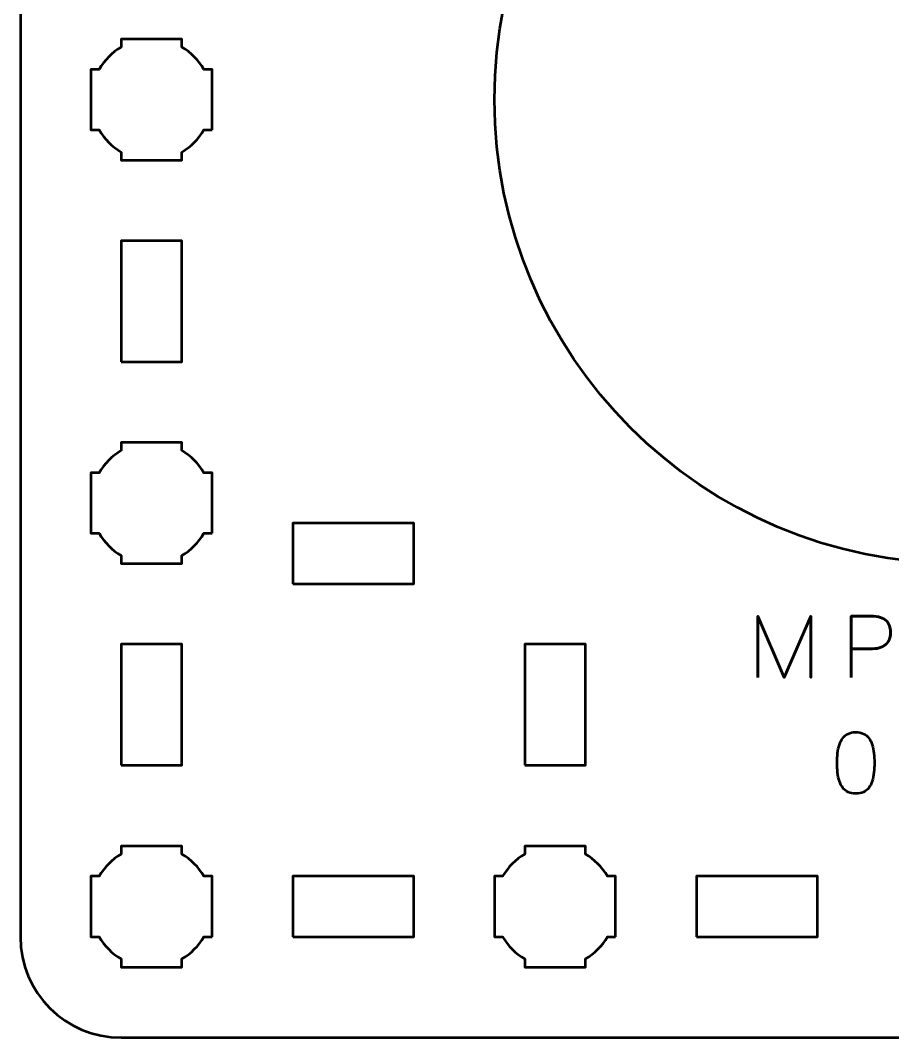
# Model space of a CAD drawing. Header units: centimetres. Extents: x -15.15 to -5.85, y -19.5 to -10.2.
# Drawn here: x -15.15 to -10.83, y -19.5 to -14.46 of the extents above; entities that cross this region are included whole.
import ezdxf

# ---------------------------------------------------------------- set-up
doc = ezdxf.new("R2010")
doc.units = ezdxf.units.CM
doc.header["$MEASUREMENT"] = 0
doc.layers.add('Layer 1', color=7, linetype='Continuous')

msp = doc.modelspace()

# ---------------------------------------------------------------- linework, layer by layer
at = {"layer": 'Layer 1', "lineweight": 53}
msp.add_ellipse((-10.5, -14.84998), major_axis=(0, 2.3), ratio=1, dxfattribs=at)
for points, knots in [([(-15.14999, -18.9999), (-15.14999, -18.9999), (-15.14999, -10.69994), (-15.14999, -10.69994), (-15.14999, -10.69994), (-15.14999, -10.42297), (-14.92689, -10.19998), (-14.64989, -10.19998), (-14.64989, -10.19998), (-14.64989, -10.19998), (-6.34998, -10.19998), (-6.34998, -10.19998), (-6.34998, -10.19998), (-6.07297, -10.19998), (-5.85002, -10.42297), (-5.85002, -10.69994), (-5.85002, -10.69994), (-5.85002, -10.69994), (-5.85002, -18.9999), (-5.85002, -18.9999), (-5.85002, -18.9999), (-5.85002, -19.2769), (-6.07297, -19.49999), (-6.34998, -19.49999), (-6.34998, -19.49999), (-6.34998, -19.49999), (-14.64989, -19.49999), (-14.64989, -19.49999), (-14.64989, -19.49999), (-14.92689, -19.49999), (-15.14999, -19.2769), (-15.14999, -18.9999)], [0, 0, 0, 0, 0.125, 0.125, 0.125, 0.125, 0.25, 0.25, 0.25, 0.25, 0.375, 0.375, 0.375, 0.375, 0.5, 0.5, 0.5, 0.5, 0.625, 0.625, 0.625, 0.625, 0.75, 0.75, 0.75, 0.75, 0.875, 0.875, 0.875, 0.875, 1, 1, 1, 1]), ([(-14.19996, -14.99994), (-14.19996, -14.99994), (-14.24007, -14.99994), (-14.24007, -14.99994), (-14.24007, -14.99994), (-14.26639, -15.04556), (-14.30441, -15.08344), (-14.34989, -15.10976), (-14.34989, -15.10976), (-14.34989, -15.10976), (-14.34989, -15.15001), (-14.34989, -15.15001), (-14.34989, -15.15001), (-14.34989, -15.15001), (-14.49996, -15.15001), (-14.49996, -15.15001), (-14.49996, -15.15001), (-14.49996, -15.15001), (-14.64989, -15.15001), (-14.64989, -15.15001), (-14.64989, -15.15001), (-14.64989, -15.15001), (-14.64989, -15.10976), (-14.64989, -15.10976), (-14.64989, -15.10976), (-14.6955, -15.08344), (-14.73343, -15.04556), (-14.75975, -14.99994), (-14.75975, -14.99994), (-14.75975, -14.99994), (-14.79996, -14.99994), (-14.79996, -14.99994), (-14.79996, -14.99994), (-14.79996, -14.99994), (-14.79996, -14.85001), (-14.79996, -14.85001), (-14.79996, -14.85001), (-14.79996, -14.85001), (-14.79996, -14.69994), (-14.79996, -14.69994), (-14.79996, -14.69994), (-14.79996, -14.69994), (-14.75975, -14.69994), (-14.75975, -14.69994), (-14.75975, -14.69994), (-14.73343, -14.65447), (-14.6955, -14.61644), (-14.64989, -14.59012), (-14.64989, -14.59012), (-14.64989, -14.59012), (-14.64989, -14.55001), (-14.64989, -14.55001), (-14.64989, -14.55001), (-14.64989, -14.55001), (-14.49996, -14.55001), (-14.49996, -14.55001), (-14.49996, -14.55001), (-14.49996, -14.55001), (-14.34989, -14.55001), (-14.34989, -14.55001), (-14.34989, -14.55001), (-14.34989, -14.55001), (-14.34989, -14.59012), (-14.34989, -14.59012), (-14.34989, -14.59012), (-14.30441, -14.61644), (-14.26639, -14.65447), (-14.24007, -14.69994), (-14.24007, -14.69994), (-14.24007, -14.69994), (-14.19996, -14.69994), (-14.19996, -14.69994), (-14.19996, -14.69994), (-14.19996, -14.69994), (-14.19996, -14.85001), (-14.19996, -14.85001), (-14.19996, -14.85001), (-14.19996, -14.85001), (-14.19996, -14.99994), (-14.19996, -14.99994)], [0, 0, 0, 0, 0.05, 0.05, 0.05, 0.05, 0.1, 0.1, 0.1, 0.1, 0.15, 0.15, 0.15, 0.15, 0.2, 0.2, 0.2, 0.2, 0.25, 0.25, 0.25, 0.25, 0.3, 0.3, 0.3, 0.3, 0.35, 0.35, 0.35, 0.35, 0.4, 0.4, 0.4, 0.4, 0.45, 0.45, 0.45, 0.45, 0.5, 0.5, 0.5, 0.5, 0.55, 0.55, 0.55, 0.55, 0.6, 0.6, 0.6, 0.6, 0.65, 0.65, 0.65, 0.65, 0.7, 0.7, 0.7, 0.7, 0.75, 0.75, 0.75, 0.75, 0.8, 0.8, 0.8, 0.8, 0.85, 0.85, 0.85, 0.85, 0.9, 0.9, 0.9, 0.9, 0.95, 0.95, 0.95, 0.95, 1, 1, 1, 1]), ([(-14.64989, -16.14993), (-14.64989, -16.14993), (-14.64989, -15.54992), (-14.64989, -15.54992), (-14.64989, -15.54992), (-14.64989, -15.54992), (-14.34989, -15.54992), (-14.34989, -15.54992), (-14.34989, -15.54992), (-14.34989, -15.54992), (-14.34989, -16.14993), (-14.34989, -16.14993), (-14.34989, -16.14993), (-14.34989, -16.14993), (-14.64989, -16.14993), (-14.64989, -16.14993)], [0, 0, 0, 0, 0.25, 0.25, 0.25, 0.25, 0.5, 0.5, 0.5, 0.5, 0.75, 0.75, 0.75, 0.75, 1, 1, 1, 1]), ([(-14.19996, -16.9999), (-14.19996, -16.9999), (-14.24007, -16.9999), (-14.24007, -16.9999), (-14.24007, -16.9999), (-14.26639, -17.04551), (-14.30441, -17.08343), (-14.34989, -17.10975), (-14.34989, -17.10975), (-14.34989, -17.10975), (-14.34989, -17.14997), (-14.34989, -17.14997), (-14.34989, -17.14997), (-14.34989, -17.14997), (-14.49996, -17.14997), (-14.49996, -17.14997), (-14.49996, -17.14997), (-14.49996, -17.14997), (-14.64989, -17.14997), (-14.64989, -17.14997), (-14.64989, -17.14997), (-14.64989, -17.14997), (-14.64989, -17.10975), (-14.64989, -17.10975), (-14.64989, -17.10975), (-14.6955, -17.08343), (-14.73343, -17.04551), (-14.75975, -16.9999), (-14.75975, -16.9999), (-14.75975, -16.9999), (-14.79996, -16.9999), (-14.79996, -16.9999), (-14.79996, -16.9999), (-14.79996, -16.9999), (-14.79996, -16.84997), (-14.79996, -16.84997), (-14.79996, -16.84997), (-14.79996, -16.84997), (-14.79996, -16.69989), (-14.79996, -16.69989), (-14.79996, -16.69989), (-14.79996, -16.69989), (-14.75975, -16.69989), (-14.75975, -16.69989), (-14.75975, -16.69989), (-14.73343, -16.65442), (-14.6955, -16.61639), (-14.64989, -16.59007), (-14.64989, -16.59007), (-14.64989, -16.59007), (-14.64989, -16.54996), (-14.64989, -16.54996), (-14.64989, -16.54996), (-14.64989, -16.54996), (-14.49996, -16.54996), (-14.49996, -16.54996), (-14.49996, -16.54996), (-14.49996, -16.54996), (-14.34989, -16.54996), (-14.34989, -16.54996), (-14.34989, -16.54996), (-14.34989, -16.54996), (-14.34989, -16.59007), (-14.34989, -16.59007), (-14.34989, -16.59007), (-14.30441, -16.61639), (-14.26639, -16.65442), (-14.24007, -16.69989), (-14.24007, -16.69989), (-14.24007, -16.69989), (-14.19996, -16.69989), (-14.19996, -16.69989), (-14.19996, -16.69989), (-14.19996, -16.69989), (-14.19996, -16.84997), (-14.19996, -16.84997), (-14.19996, -16.84997), (-14.19996, -16.84997), (-14.19996, -16.9999), (-14.19996, -16.9999)], [0, 0, 0, 0, 0.05, 0.05, 0.05, 0.05, 0.1, 0.1, 0.1, 0.1, 0.15, 0.15, 0.15, 0.15, 0.2, 0.2, 0.2, 0.2, 0.25, 0.25, 0.25, 0.25, 0.3, 0.3, 0.3, 0.3, 0.35, 0.35, 0.35, 0.35, 0.4, 0.4, 0.4, 0.4, 0.45, 0.45, 0.45, 0.45, 0.5, 0.5, 0.5, 0.5, 0.55, 0.55, 0.55, 0.55, 0.6, 0.6, 0.6, 0.6, 0.65, 0.65, 0.65, 0.65, 0.7, 0.7, 0.7, 0.7, 0.75, 0.75, 0.75, 0.75, 0.8, 0.8, 0.8, 0.8, 0.85, 0.85, 0.85, 0.85, 0.9, 0.9, 0.9, 0.9, 0.95, 0.95, 0.95, 0.95, 1, 1, 1, 1]), ([(-13.79994, -17.24994), (-13.79994, -17.24994), (-13.79994, -16.94994), (-13.79994, -16.94994), (-13.79994, -16.94994), (-13.79994, -16.94994), (-13.19995, -16.94994), (-13.19995, -16.94994), (-13.19995, -16.94994), (-13.19995, -16.94994), (-13.19995, -17.24994), (-13.19995, -17.24994), (-13.19995, -17.24994), (-13.19995, -17.24994), (-13.79994, -17.24994), (-13.79994, -17.24994)], [0, 0, 0, 0, 0.25, 0.25, 0.25, 0.25, 0.5, 0.5, 0.5, 0.5, 0.75, 0.75, 0.75, 0.75, 1, 1, 1, 1]), ([(-14.64989, -18.14995), (-14.64989, -18.14995), (-14.64989, -17.54995), (-14.64989, -17.54995), (-14.64989, -17.54995), (-14.64989, -17.54995), (-14.34989, -17.54995), (-14.34989, -17.54995), (-14.34989, -17.54995), (-14.34989, -17.54995), (-14.34989, -18.14995), (-14.34989, -18.14995), (-14.34989, -18.14995), (-14.34989, -18.14995), (-14.64989, -18.14995), (-14.64989, -18.14995)], [0, 0, 0, 0, 0.25, 0.25, 0.25, 0.25, 0.5, 0.5, 0.5, 0.5, 0.75, 0.75, 0.75, 0.75, 1, 1, 1, 1]), ([(-12.64989, -18.14993), (-12.64989, -18.14993), (-12.64989, -17.54992), (-12.64989, -17.54992), (-12.64989, -17.54992), (-12.64989, -17.54992), (-12.34989, -17.54992), (-12.34989, -17.54992), (-12.34989, -17.54992), (-12.34989, -17.54992), (-12.34989, -18.14993), (-12.34989, -18.14993), (-12.34989, -18.14993), (-12.34989, -18.14993), (-12.64989, -18.14993), (-12.64989, -18.14993)], [0, 0, 0, 0, 0.25, 0.25, 0.25, 0.25, 0.5, 0.5, 0.5, 0.5, 0.75, 0.75, 0.75, 0.75, 1, 1, 1, 1]), ([(-14.19996, -18.9999), (-14.19996, -18.9999), (-14.24007, -18.9999), (-14.24007, -18.9999), (-14.24007, -18.9999), (-14.26639, -19.04551), (-14.30441, -19.08343), (-14.34989, -19.10975), (-14.34989, -19.10975), (-14.34989, -19.10975), (-14.34989, -19.14997), (-14.34989, -19.14997), (-14.34989, -19.14997), (-14.34989, -19.14997), (-14.49996, -19.14997), (-14.49996, -19.14997), (-14.49996, -19.14997), (-14.49996, -19.14997), (-14.64989, -19.14997), (-14.64989, -19.14997), (-14.64989, -19.14997), (-14.64989, -19.14997), (-14.64989, -19.10975), (-14.64989, -19.10975), (-14.64989, -19.10975), (-14.6955, -19.08343), (-14.73343, -19.04551), (-14.75975, -18.9999), (-14.75975, -18.9999), (-14.75975, -18.9999), (-14.79996, -18.9999), (-14.79996, -18.9999), (-14.79996, -18.9999), (-14.79996, -18.9999), (-14.79996, -18.84997), (-14.79996, -18.84997), (-14.79996, -18.84997), (-14.79996, -18.84997), (-14.79996, -18.69989), (-14.79996, -18.69989), (-14.79996, -18.69989), (-14.79996, -18.69989), (-14.75975, -18.69989), (-14.75975, -18.69989), (-14.75975, -18.69989), (-14.73343, -18.65442), (-14.6955, -18.61639), (-14.64989, -18.59007), (-14.64989, -18.59007), (-14.64989, -18.59007), (-14.64989, -18.54996), (-14.64989, -18.54996), (-14.64989, -18.54996), (-14.64989, -18.54996), (-14.49996, -18.54996), (-14.49996, -18.54996), (-14.49996, -18.54996), (-14.49996, -18.54996), (-14.34989, -18.54996), (-14.34989, -18.54996), (-14.34989, -18.54996), (-14.34989, -18.54996), (-14.34989, -18.59007), (-14.34989, -18.59007), (-14.34989, -18.59007), (-14.30441, -18.61639), (-14.26639, -18.65442), (-14.24007, -18.69989), (-14.24007, -18.69989), (-14.24007, -18.69989), (-14.19996, -18.69989), (-14.19996, -18.69989), (-14.19996, -18.69989), (-14.19996, -18.69989), (-14.19996, -18.84997), (-14.19996, -18.84997), (-14.19996, -18.84997), (-14.19996, -18.84997), (-14.19996, -18.9999), (-14.19996, -18.9999)], [0, 0, 0, 0, 0.05, 0.05, 0.05, 0.05, 0.1, 0.1, 0.1, 0.1, 0.15, 0.15, 0.15, 0.15, 0.2, 0.2, 0.2, 0.2, 0.25, 0.25, 0.25, 0.25, 0.3, 0.3, 0.3, 0.3, 0.35, 0.35, 0.35, 0.35, 0.4, 0.4, 0.4, 0.4, 0.45, 0.45, 0.45, 0.45, 0.5, 0.5, 0.5, 0.5, 0.55, 0.55, 0.55, 0.55, 0.6, 0.6, 0.6, 0.6, 0.65, 0.65, 0.65, 0.65, 0.7, 0.7, 0.7, 0.7, 0.75, 0.75, 0.75, 0.75, 0.8, 0.8, 0.8, 0.8, 0.85, 0.85, 0.85, 0.85, 0.9, 0.9, 0.9, 0.9, 0.95, 0.95, 0.95, 0.95, 1, 1, 1, 1]), ([(-12.19989, -18.9999), (-12.19989, -18.9999), (-12.24015, -18.9999), (-12.24015, -18.9999), (-12.24015, -18.9999), (-12.26646, -19.04551), (-12.30449, -19.08343), (-12.34997, -19.10975), (-12.34997, -19.10975), (-12.34997, -19.10975), (-12.34997, -19.14997), (-12.34997, -19.14997), (-12.34997, -19.14997), (-12.34997, -19.14997), (-12.4999, -19.14997), (-12.4999, -19.14997), (-12.4999, -19.14997), (-12.4999, -19.14997), (-12.64997, -19.14997), (-12.64997, -19.14997), (-12.64997, -19.14997), (-12.64997, -19.14997), (-12.64997, -19.10975), (-12.64997, -19.10975), (-12.64997, -19.10975), (-12.69544, -19.08343), (-12.73347, -19.04551), (-12.75979, -18.9999), (-12.75979, -18.9999), (-12.75979, -18.9999), (-12.7999, -18.9999), (-12.7999, -18.9999), (-12.7999, -18.9999), (-12.7999, -18.9999), (-12.7999, -18.84997), (-12.7999, -18.84997), (-12.7999, -18.84997), (-12.7999, -18.84997), (-12.7999, -18.69989), (-12.7999, -18.69989), (-12.7999, -18.69989), (-12.7999, -18.69989), (-12.75979, -18.69989), (-12.75979, -18.69989), (-12.75979, -18.69989), (-12.73347, -18.65442), (-12.69544, -18.61639), (-12.64997, -18.59007), (-12.64997, -18.59007), (-12.64997, -18.59007), (-12.64997, -18.54996), (-12.64997, -18.54996), (-12.64997, -18.54996), (-12.64997, -18.54996), (-12.4999, -18.54996), (-12.4999, -18.54996), (-12.4999, -18.54996), (-12.4999, -18.54996), (-12.34997, -18.54996), (-12.34997, -18.54996), (-12.34997, -18.54996), (-12.34997, -18.54996), (-12.34997, -18.59007), (-12.34997, -18.59007), (-12.34997, -18.59007), (-12.30449, -18.61639), (-12.26646, -18.65442), (-12.24015, -18.69989), (-12.24015, -18.69989), (-12.24015, -18.69989), (-12.19989, -18.69989), (-12.19989, -18.69989), (-12.19989, -18.69989), (-12.19989, -18.69989), (-12.19989, -18.84997), (-12.19989, -18.84997), (-12.19989, -18.84997), (-12.19989, -18.84997), (-12.19989, -18.9999), (-12.19989, -18.9999)], [0, 0, 0, 0, 0.05, 0.05, 0.05, 0.05, 0.1, 0.1, 0.1, 0.1, 0.15, 0.15, 0.15, 0.15, 0.2, 0.2, 0.2, 0.2, 0.25, 0.25, 0.25, 0.25, 0.3, 0.3, 0.3, 0.3, 0.35, 0.35, 0.35, 0.35, 0.4, 0.4, 0.4, 0.4, 0.45, 0.45, 0.45, 0.45, 0.5, 0.5, 0.5, 0.5, 0.55, 0.55, 0.55, 0.55, 0.6, 0.6, 0.6, 0.6, 0.65, 0.65, 0.65, 0.65, 0.7, 0.7, 0.7, 0.7, 0.75, 0.75, 0.75, 0.75, 0.8, 0.8, 0.8, 0.8, 0.85, 0.85, 0.85, 0.85, 0.9, 0.9, 0.9, 0.9, 0.95, 0.95, 0.95, 0.95, 1, 1, 1, 1]), ([(-13.79994, -18.9999), (-13.79994, -18.9999), (-13.79994, -18.69989), (-13.79994, -18.69989), (-13.79994, -18.69989), (-13.79994, -18.69989), (-13.19995, -18.69989), (-13.19995, -18.69989), (-13.19995, -18.69989), (-13.19995, -18.69989), (-13.19995, -18.9999), (-13.19995, -18.9999), (-13.19995, -18.9999), (-13.19995, -18.9999), (-13.79994, -18.9999), (-13.79994, -18.9999)], [0, 0, 0, 0, 0.25, 0.25, 0.25, 0.25, 0.5, 0.5, 0.5, 0.5, 0.75, 0.75, 0.75, 0.75, 1, 1, 1, 1]), ([(-11.79994, -18.9999), (-11.79994, -18.9999), (-11.79994, -18.69989), (-11.79994, -18.69989), (-11.79994, -18.69989), (-11.79994, -18.69989), (-11.19995, -18.69989), (-11.19995, -18.69989), (-11.19995, -18.69989), (-11.19995, -18.69989), (-11.19995, -18.9999), (-11.19995, -18.9999), (-11.19995, -18.9999), (-11.19995, -18.9999), (-11.79994, -18.9999), (-11.79994, -18.9999)], [0, 0, 0, 0, 0.25, 0.25, 0.25, 0.25, 0.5, 0.5, 0.5, 0.5, 0.75, 0.75, 0.75, 0.75, 1, 1, 1, 1])]:
    msp.add_open_spline(points, degree=3, knots=knots, dxfattribs=at)
at = {"layer": 'Layer 1', "color": 5, "lineweight": 53}
for points, knots in [([(-11.49567, -17.71517), (-11.49567, -17.71517), (-11.49567, -17.40995), (-11.49567, -17.40995), (-11.49567, -17.40995), (-11.49567, -17.40995), (-11.36444, -17.71517), (-11.36444, -17.71517), (-11.36444, -17.71517), (-11.36444, -17.71517), (-11.23278, -17.40995), (-11.23278, -17.40995), (-11.23278, -17.40995), (-11.23278, -17.40995), (-11.23278, -17.71517), (-11.23278, -17.71517), (-11.23278, -17.71517), (-11.23278, -17.71517), (-11.23278, -17.40995), (-11.23278, -17.40995), (-11.23278, -17.40995), (-11.23278, -17.40995), (-11.36444, -17.71517), (-11.36444, -17.71517), (-11.36444, -17.71517), (-11.36444, -17.71517), (-11.49567, -17.40995), (-11.49567, -17.40995), (-11.49567, -17.40995), (-11.49567, -17.40995), (-11.49567, -17.71517), (-11.49567, -17.71517)], [0, 0, 0, 0, 0.125, 0.125, 0.125, 0.125, 0.25, 0.25, 0.25, 0.25, 0.375, 0.375, 0.375, 0.375, 0.5, 0.5, 0.5, 0.5, 0.625, 0.625, 0.625, 0.625, 0.75, 0.75, 0.75, 0.75, 0.875, 0.875, 0.875, 0.875, 1, 1, 1, 1]), ([(-11.03297, -17.71517), (-11.03297, -17.71517), (-11.03297, -17.40995), (-11.03297, -17.40995), (-11.03297, -17.40995), (-11.03297, -17.40995), (-10.9356, -17.40995), (-10.9356, -17.40995), (-10.9356, -17.40995), (-10.91613, -17.41002), (-10.90012, -17.41221), (-10.88749, -17.41644), (-10.88749, -17.41644), (-10.87493, -17.4206), (-10.86505, -17.42639), (-10.85792, -17.43373), (-10.85792, -17.43373), (-10.8508, -17.44099), (-10.84572, -17.44932), (-10.84261, -17.4587), (-10.84261, -17.4587), (-10.83958, -17.46809), (-10.83782, -17.47789), (-10.83739, -17.48827), (-10.83739, -17.48827), (-10.8369, -17.49864), (-10.8381, -17.5088), (-10.84092, -17.51867), (-10.84092, -17.51867), (-10.84381, -17.52855), (-10.84868, -17.53751), (-10.85567, -17.54556), (-10.85567, -17.54556), (-10.86258, -17.5536), (-10.87196, -17.56002), (-10.88375, -17.56475), (-10.88375, -17.56475), (-10.89553, -17.56954), (-10.91013, -17.57194), (-10.92756, -17.57208), (-10.92756, -17.57208), (-10.92756, -17.57208), (-11.03297, -17.57208), (-11.03297, -17.57208), (-11.03297, -17.57208), (-11.03297, -17.57208), (-10.92756, -17.57208), (-10.92756, -17.57208), (-10.92756, -17.57208), (-10.91049, -17.57194), (-10.89602, -17.56954), (-10.88431, -17.56475), (-10.88431, -17.56475), (-10.87253, -17.56002), (-10.86314, -17.5536), (-10.85609, -17.54556), (-10.85609, -17.54556), (-10.8491, -17.53751), (-10.84409, -17.52855), (-10.84113, -17.51867), (-10.84113, -17.51867), (-10.83817, -17.5088), (-10.8369, -17.49864), (-10.83739, -17.48827), (-10.83739, -17.48827), (-10.83782, -17.47789), (-10.83958, -17.46809), (-10.84275, -17.4587), (-10.84275, -17.4587), (-10.84586, -17.44932), (-10.85108, -17.44099), (-10.85821, -17.43373), (-10.85821, -17.43373), (-10.8654, -17.42639), (-10.87528, -17.4206), (-10.88784, -17.41644), (-10.88784, -17.41644), (-10.90047, -17.41221), (-10.91634, -17.41002), (-10.9356, -17.40995), (-10.9356, -17.40995), (-10.9356, -17.40995), (-11.03297, -17.40995), (-11.03297, -17.40995), (-11.03297, -17.40995), (-11.03297, -17.40995), (-11.03297, -17.71517), (-11.03297, -17.71517)], [0, 0, 0, 0, 0.0454545, 0.0454545, 0.0454545, 0.0454545, 0.0909091, 0.0909091, 0.0909091, 0.0909091, 0.1363636, 0.1363636, 0.1363636, 0.1363636, 0.1818182, 0.1818182, 0.1818182, 0.1818182, 0.2272727, 0.2272727, 0.2272727, 0.2272727, 0.2727273, 0.2727273, 0.2727273, 0.2727273, 0.3181818, 0.3181818, 0.3181818, 0.3181818, 0.3636364, 0.3636364, 0.3636364, 0.3636364, 0.4090909, 0.4090909, 0.4090909, 0.4090909, 0.4545455, 0.4545455, 0.4545455, 0.4545455, 0.5, 0.5, 0.5, 0.5, 0.5454545, 0.5454545, 0.5454545, 0.5454545, 0.5909091, 0.5909091, 0.5909091, 0.5909091, 0.6363636, 0.6363636, 0.6363636, 0.6363636, 0.6818182, 0.6818182, 0.6818182, 0.6818182, 0.7272727, 0.7272727, 0.7272727, 0.7272727, 0.7727273, 0.7727273, 0.7727273, 0.7727273, 0.8181818, 0.8181818, 0.8181818, 0.8181818, 0.8636364, 0.8636364, 0.8636364, 0.8636364, 0.9090909, 0.9090909, 0.9090909, 0.9090909, 0.9545455, 0.9545455, 0.9545455, 0.9545455, 1, 1, 1, 1]), ([(-11.0099, -18.29048), (-10.99509, -18.29041), (-10.98232, -18.2878), (-10.97166, -18.28272), (-10.97166, -18.28272), (-10.96108, -18.27764), (-10.95226, -18.27037), (-10.94521, -18.26113), (-10.94521, -18.26113), (-10.93822, -18.25182), (-10.93272, -18.24081), (-10.92863, -18.22811), (-10.92863, -18.22811), (-10.9246, -18.21541), (-10.92171, -18.20151), (-10.92009, -18.18627), (-10.92009, -18.18627), (-10.91839, -18.17103), (-10.91755, -18.15501), (-10.91762, -18.13808), (-10.91762, -18.13808), (-10.91755, -18.12122), (-10.91839, -18.1052), (-10.92009, -18.09003), (-10.92009, -18.09003), (-10.92171, -18.07486), (-10.9246, -18.06089), (-10.92863, -18.04819), (-10.92863, -18.04819), (-10.93272, -18.03556), (-10.93822, -18.02456), (-10.94521, -18.01517), (-10.94521, -18.01517), (-10.95226, -18.00586), (-10.96108, -17.99859), (-10.97166, -17.99351), (-10.97166, -17.99351), (-10.98232, -17.98836), (-10.99509, -17.98575), (-11.0099, -17.98568), (-11.0099, -17.98568), (-11.02472, -17.98575), (-11.03749, -17.98836), (-11.04815, -17.99351), (-11.04815, -17.99351), (-11.05873, -17.99859), (-11.06755, -18.00586), (-11.0746, -18.01517), (-11.0746, -18.01517), (-11.08159, -18.02456), (-11.08709, -18.03556), (-11.09118, -18.04819), (-11.09118, -18.04819), (-11.09521, -18.06089), (-11.0981, -18.07486), (-11.09972, -18.09003), (-11.09972, -18.09003), (-11.10141, -18.1052), (-11.10226, -18.12122), (-11.10219, -18.13808), (-11.10219, -18.13808), (-11.10226, -18.15501), (-11.10141, -18.17103), (-11.09972, -18.18627), (-11.09972, -18.18627), (-11.0981, -18.20151), (-11.09521, -18.21541), (-11.09118, -18.22811), (-11.09118, -18.22811), (-11.08709, -18.24081), (-11.08159, -18.25182), (-11.0746, -18.26113), (-11.0746, -18.26113), (-11.06755, -18.27037), (-11.05873, -18.27764), (-11.04815, -18.28272), (-11.04815, -18.28272), (-11.03749, -18.2878), (-11.02472, -18.29041), (-11.0099, -18.29048)], [0, 0, 0, 0, 0.05, 0.05, 0.05, 0.05, 0.1, 0.1, 0.1, 0.1, 0.15, 0.15, 0.15, 0.15, 0.2, 0.2, 0.2, 0.2, 0.25, 0.25, 0.25, 0.25, 0.3, 0.3, 0.3, 0.3, 0.35, 0.35, 0.35, 0.35, 0.4, 0.4, 0.4, 0.4, 0.45, 0.45, 0.45, 0.45, 0.5, 0.5, 0.5, 0.5, 0.55, 0.55, 0.55, 0.55, 0.6, 0.6, 0.6, 0.6, 0.65, 0.65, 0.65, 0.65, 0.7, 0.7, 0.7, 0.7, 0.75, 0.75, 0.75, 0.75, 0.8, 0.8, 0.8, 0.8, 0.85, 0.85, 0.85, 0.85, 0.9, 0.9, 0.9, 0.9, 0.95, 0.95, 0.95, 0.95, 1, 1, 1, 1]), ([(-11.0099, -18.29048), (-10.99509, -18.29041), (-10.98232, -18.2878), (-10.97166, -18.28272), (-10.97166, -18.28272), (-10.96108, -18.27764), (-10.95226, -18.27037), (-10.94521, -18.26113), (-10.94521, -18.26113), (-10.93822, -18.25182), (-10.93272, -18.24081), (-10.92863, -18.22811), (-10.92863, -18.22811), (-10.9246, -18.21541), (-10.92171, -18.20151), (-10.92009, -18.18627), (-10.92009, -18.18627), (-10.91839, -18.17103), (-10.91755, -18.15501), (-10.91762, -18.13808), (-10.91762, -18.13808), (-10.91755, -18.12122), (-10.91839, -18.1052), (-10.92009, -18.09003), (-10.92009, -18.09003), (-10.92171, -18.07486), (-10.9246, -18.06089), (-10.92863, -18.04819), (-10.92863, -18.04819), (-10.93272, -18.03556), (-10.93822, -18.02456), (-10.94521, -18.01517), (-10.94521, -18.01517), (-10.95226, -18.00586), (-10.96108, -17.99859), (-10.97166, -17.99351), (-10.97166, -17.99351), (-10.98232, -17.98836), (-10.99509, -17.98575), (-11.0099, -17.98568), (-11.0099, -17.98568), (-11.02472, -17.98575), (-11.03749, -17.98836), (-11.04815, -17.99351), (-11.04815, -17.99351), (-11.05873, -17.99859), (-11.06755, -18.00586), (-11.0746, -18.01517), (-11.0746, -18.01517), (-11.08159, -18.02456), (-11.08709, -18.03556), (-11.09118, -18.04819), (-11.09118, -18.04819), (-11.09521, -18.06089), (-11.0981, -18.07486), (-11.09972, -18.09003), (-11.09972, -18.09003), (-11.10141, -18.1052), (-11.10226, -18.12122), (-11.10219, -18.13808), (-11.10219, -18.13808), (-11.10226, -18.15501), (-11.10141, -18.17103), (-11.09972, -18.18627), (-11.09972, -18.18627), (-11.0981, -18.20151), (-11.09521, -18.21541), (-11.09118, -18.22811), (-11.09118, -18.22811), (-11.08709, -18.24081), (-11.08159, -18.25182), (-11.0746, -18.26113), (-11.0746, -18.26113), (-11.06755, -18.27037), (-11.05873, -18.27764), (-11.04815, -18.28272), (-11.04815, -18.28272), (-11.03749, -18.2878), (-11.02472, -18.29041), (-11.0099, -18.29048)], [0, 0, 0, 0, 0.05, 0.05, 0.05, 0.05, 0.1, 0.1, 0.1, 0.1, 0.15, 0.15, 0.15, 0.15, 0.2, 0.2, 0.2, 0.2, 0.25, 0.25, 0.25, 0.25, 0.3, 0.3, 0.3, 0.3, 0.35, 0.35, 0.35, 0.35, 0.4, 0.4, 0.4, 0.4, 0.45, 0.45, 0.45, 0.45, 0.5, 0.5, 0.5, 0.5, 0.55, 0.55, 0.55, 0.55, 0.6, 0.6, 0.6, 0.6, 0.65, 0.65, 0.65, 0.65, 0.7, 0.7, 0.7, 0.7, 0.75, 0.75, 0.75, 0.75, 0.8, 0.8, 0.8, 0.8, 0.85, 0.85, 0.85, 0.85, 0.9, 0.9, 0.9, 0.9, 0.95, 0.95, 0.95, 0.95, 1, 1, 1, 1])]:
    msp.add_open_spline(points, degree=3, knots=knots, dxfattribs=at)

doc.saveas('drawing.dxf')
